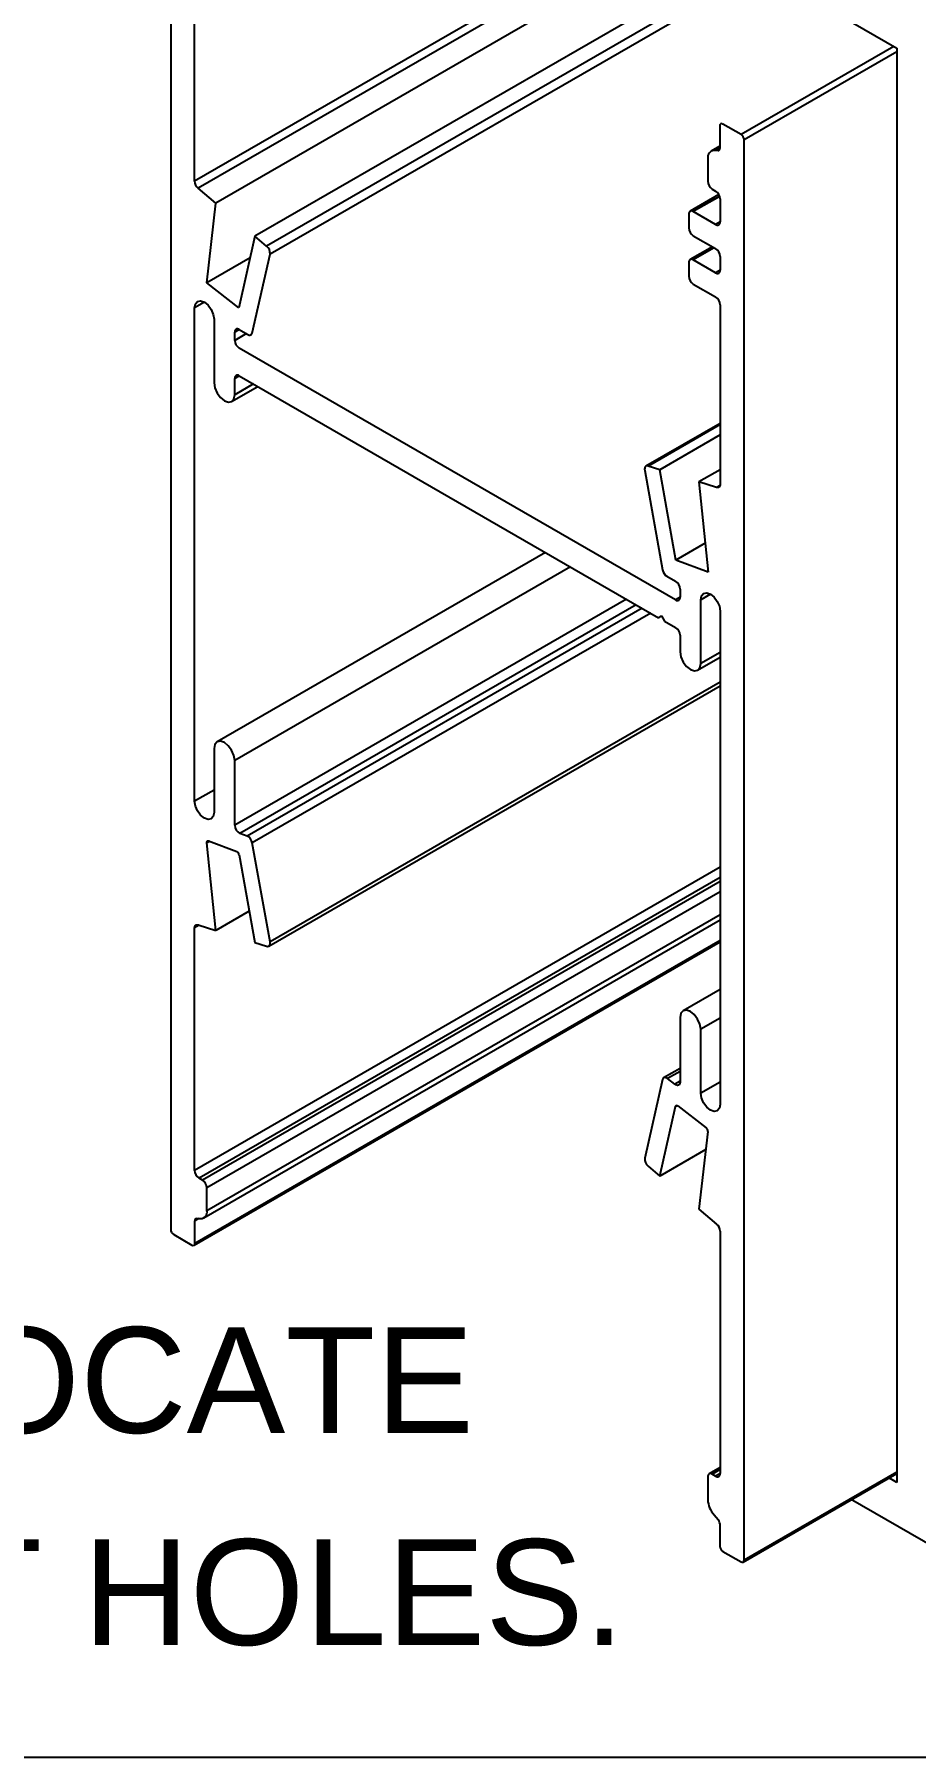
# Model space of a CAD drawing. Extents: x -3.9 to 19, y -12.2 to 0.
# Drawn here: x 9.778 to 11.86, y -12.201 to -8.125 of the extents above; entities that cross this region are included whole.
import ezdxf

# ---------------------------------------------------------------- set-up
doc = ezdxf.new("R2010")
doc.units = 0
doc.header["$LTSCALE"] = 0.5
doc.header["$MEASUREMENT"] = 0
doc.layers.add('FAB DWG', color=221, linetype='CONTINUOUS')
doc.layers.add('Housing', color=150, linetype='CONTINUOUS')
doc.layers.add('Jig', color=41, linetype='CONTINUOUS', lineweight=13)
doc.layers.add('Text-Unprinted', color=131, linetype='CONTINUOUS', plot=False)
doc.styles.get("Standard").update_dxf_attribs({"font": 'arial.ttf'})

msp = doc.modelspace()

# ---------------------------------------------------------------- linework, layer by layer
at = {"layer": 'Housing', "linetype": 'Continuous', "lineweight": 25, "transparency": 16777216}
for p, q in [((13.664373, -6.447745), (10.156111, -8.472196)), ((13.672597, -6.464428), (10.164335, -8.488879)), ((13.714357, -6.499651), (10.206095, -8.524102)), ((13.807073, -6.577852), (10.298811, -8.602303)), ((10.099578, -7.591774), (10.099578, -10.951786)), ((11.59551, -7.893271), (10.326372, -8.62555)), ((11.59551, -7.917139), (10.334325, -8.644827)), ((10.156111, -8.472196), (10.156111, -8.047268)), ((11.809407, -8.153562), (11.447868, -8.36196)), ((11.816478, -8.165809), (11.454939, -8.374207)), ((11.397664, -8.341143), (11.397664, -8.394863)), ((11.447868, -8.36196), (11.404735, -8.337059)), ((11.397664, -8.389452), (11.376886, -8.401447)), ((11.397664, -8.391835), (11.38401, -8.399717)), ((11.454939, -11.734219), (11.454939, -8.374207)), ((11.369221, -8.418388), (11.369222, -8.472534)), ((11.393667, -8.399908), (11.38401, -8.399717)), ((11.39696, -8.398007), (11.393667, -8.399908)), ((10.206095, -8.524102), (10.164335, -8.488879)), ((11.395626, -8.504006), (11.327475, -8.543349)), ((11.39739, -8.50806), (11.334975, -8.544091)), ((11.379828, -8.490904), (11.387799, -8.495506)), ((11.398406, -8.513877), (11.398406, -8.568461)), ((10.184673, -8.712617), (10.206095, -8.524102)), ((11.324368, -8.550216), (11.324368, -8.582878)), ((11.387799, -8.574586), (11.334975, -8.544091)), ((11.398406, -8.568463), (11.387799, -8.574586)), ((10.298811, -8.602303), (10.260556, -8.771875)), ((10.326372, -8.62555), (10.298811, -8.602303)), ((11.380087, -8.627291), (11.327475, -8.657663)), ((11.334975, -8.601249), (11.387799, -8.631744)), ((11.38448, -8.629827), (11.334975, -8.658406)), ((10.287288, -8.653379), (10.184673, -8.712617)), ((10.292245, -8.831356), (10.334325, -8.644827)), ((11.324368, -8.664531), (11.324368, -8.697192)), ((11.387799, -8.688901), (11.334975, -8.658406)), ((11.398406, -8.650115), (11.398406, -8.682776)), ((10.260556, -8.771875), (10.184673, -8.712617)), ((11.334975, -8.715563), (11.387799, -8.746058)), ((11.398406, -8.682778), (11.387799, -8.688901)), ((10.179095, -8.758543), (10.156111, -8.771811)), ((10.156111, -9.939087), (10.156111, -8.771811)), ((10.202072, -8.798344), (10.202072, -8.949268)), ((11.398406, -8.764429), (11.398406, -9.189358)), ((10.261435, -8.823067), (10.250827, -8.829191)), ((10.250827, -8.848788), (10.250827, -8.829191)), ((10.278409, -8.832866), (10.250827, -8.848788)), ((10.261434, -8.823066), (10.281909, -8.834887)), ((11.293083, -9.462718), (10.261434, -8.867159)), ((10.243684, -8.993196), (10.305179, -8.957695)), ((10.26143, -8.932439), (10.250821, -8.938564)), ((10.250825, -8.977271), (10.250821, -8.938564)), ((10.294957, -8.951794), (10.250825, -8.977271)), ((10.261428, -8.932438), (11.252743, -9.504712)), ((11.398406, -9.045208), (11.223028, -9.146452)), ((11.398406, -9.047843), (11.228145, -9.146132)), ((11.398406, -9.072328), (11.255706, -9.154707)), ((11.220192, -9.156227), (11.262272, -9.391341)), ((11.255706, -9.154707), (11.228145, -9.146132)), ((11.293961, -9.368447), (11.255706, -9.154707)), ((11.398406, -9.154698), (11.348422, -9.183553)), ((11.348422, -9.183553), (11.369844, -9.396802)), ((11.390182, -9.196545), (11.348422, -9.183553)), ((11.398135, -9.191954), (11.390182, -9.196545)), ((11.362992, -9.328596), (11.293961, -9.368447)), ((10.985545, -9.350462), (10.209214, -9.798628)), ((11.369844, -9.396802), (11.293961, -9.368447)), ((11.0444, -9.384438), (10.250827, -9.842558)), ((11.272608, -9.406805), (11.293083, -9.418625)), ((11.30369, -9.436996), (11.30369, -9.456593)), ((11.375429, -9.449171), (11.352444, -9.46244)), ((11.177108, -9.461049), (10.250827, -9.995779)), ((11.200003, -9.474266), (10.263276, -10.015027)), ((11.21398, -9.482334), (10.280245, -10.021368)), ((11.234221, -9.49402), (10.292422, -10.037709)), ((11.30369, -9.456595), (11.293083, -9.462718)), ((11.352444, -9.613364), (11.352444, -9.46244)), ((11.398406, -9.488973), (11.398406, -10.656249)), ((11.252743, -9.504712), (11.259814, -9.500629)), ((11.259815, -9.50063), (11.252743, -9.504712)), ((11.259814, -9.500629), (11.266885, -9.512876)), ((11.266885, -9.512876), (11.293089, -9.528003)), ((11.303696, -9.546374), (11.303696, -9.585728)), ((11.345303, -9.629147), (11.398406, -9.598492)), ((11.398406, -9.586831), (11.352444, -9.613364)), ((11.398406, -9.657552), (10.334325, -10.271833)), ((10.331489, -10.281608), (11.398406, -9.66569)), ((10.202072, -9.814412), (10.202072, -9.96562)), ((10.250827, -9.995779), (10.250827, -9.842558)), ((10.202072, -9.912554), (10.156111, -9.939087)), ((10.280245, -10.021368), (10.263276, -10.015027)), ((10.191033, -10.033634), (10.185247, -10.036974)), ((10.206095, -10.244507), (10.185247, -10.036974)), ((10.1893, -10.032987), (10.255928, -10.057884)), ((10.261611, -10.065509), (10.298811, -10.273353)), ((10.334325, -10.271833), (10.292422, -10.037709)), ((11.398406, -10.094954), (10.156111, -10.812116)), ((11.398406, -10.119448), (10.166717, -10.830487)), ((11.398406, -10.128653), (10.174689, -10.835089)), ((11.398406, -10.153146), (10.185295, -10.853459)), ((10.177632, -10.924546), (11.398406, -10.219808)), ((11.398406, -10.207292), (10.185296, -10.907605)), ((10.285449, -10.198697), (10.206095, -10.244507)), ((10.154782, -10.989428), (11.398406, -10.271499)), ((10.167081, -10.232369), (10.156111, -10.238702)), ((10.156111, -10.812116), (10.156111, -10.238702)), ((11.398406, -10.268117), (10.156853, -10.98485)), ((10.164335, -10.231514), (10.206095, -10.244507)), ((10.298811, -10.273353), (10.326372, -10.281928)), ((11.398406, -10.384022), (11.310831, -10.434578)), ((11.30369, -10.450362), (11.30369, -10.603583)), ((11.398406, -10.451975), (11.352444, -10.478508)), ((11.352444, -10.629716), (11.352444, -10.478508)), ((11.262095, -10.597489), (11.220192, -10.783232)), ((11.30369, -10.570841), (11.264931, -10.593216)), ((11.30369, -10.578225), (11.274272, -10.595208)), ((11.291241, -10.608459), (11.274272, -10.595208)), ((11.30369, -10.601273), (11.291241, -10.608459)), ((11.398406, -10.603183), (11.352444, -10.629716)), ((11.255706, -10.825756), (11.292906, -10.660863)), ((11.296618, -10.65872), (11.292906, -10.660863)), ((11.298588, -10.659799), (11.365217, -10.711829)), ((11.36927, -10.720496), (11.348422, -10.903958)), ((11.364442, -10.762985), (11.255706, -10.825756)), ((10.174689, -10.835089), (10.166717, -10.830487)), ((11.228145, -10.80251), (11.255706, -10.825756)), ((10.185296, -10.907605), (10.185295, -10.853459)), ((11.348422, -10.903958), (11.390182, -10.93918)), ((10.106649, -10.964033), (10.149782, -10.988933)), ((10.165436, -10.926176), (10.156853, -10.931131)), ((10.156853, -10.98485), (10.156853, -10.931131)), ((10.16085, -10.926085), (10.170508, -10.926276)), ((11.398406, -10.955863), (11.398406, -11.529278)), ((11.398406, -11.515004), (11.372329, -11.530058)), ((11.398406, -11.520076), (11.379828, -11.530801)), ((11.387799, -11.535403), (11.379828, -11.530801)), ((11.398406, -11.52928), (11.387799, -11.535403)), ((11.452867, -11.738798), (11.816478, -11.529204)), ((11.816478, -11.525821), (11.454939, -11.734219)), ((11.369221, -11.536925), (11.36922, -11.59107)), ((11.384009, -11.626815), (11.393667, -11.637775)), ((11.397664, -11.647435), (11.397664, -11.701155)), ((11.404735, -11.713402), (11.447868, -11.738302))]:
    msp.add_line(p, q, dxfattribs=at)
at = {"layer": 'Housing', "linetype": 'Continuous', "lineweight": 25, "transparency": 16777216, "flags": 128}
for points in [[(10.156111, -8.771811), (10.15786, -8.762666), (10.162842, -8.756932), (10.170297, -8.755484), (10.179092, -8.75854), (10.187886, -8.765637), (10.195341, -8.775694), (10.200323, -8.787179), (10.202072, -8.798344)], [(10.281909, -8.834887), (10.283683, -8.835738), (10.285407, -8.836221), (10.287032, -8.836321), (10.288513, -8.836035), (10.289809, -8.835372), (10.290881, -8.834351), (10.291701, -8.832999), (10.292245, -8.831356)], [(10.202072, -8.949268), (10.203934, -8.961131), (10.209234, -8.973331), (10.217163, -8.984006), (10.22651, -8.991524), (10.235848, -8.994738), (10.24375, -8.993157), (10.24901, -8.987022), (10.250825, -8.977271)], [(11.228145, -9.146132), (11.226174, -9.145761), (11.224371, -9.145915), (11.222804, -9.146589), (11.221534, -9.147757), (11.22061, -9.149374), (11.220067, -9.151378), (11.219925, -9.153692), (11.220192, -9.156227)], [(11.398406, -9.189358), (11.398257, -9.19132), (11.397813, -9.193055), (11.397087, -9.194513), (11.396099, -9.195653), (11.394878, -9.196443), (11.393457, -9.196861), (11.391877, -9.196896), (11.390182, -9.196545)], [(11.352444, -9.46244), (11.354194, -9.453294), (11.359175, -9.447561), (11.366631, -9.446112), (11.375425, -9.449169), (11.38422, -9.456266), (11.391675, -9.466323), (11.396657, -9.477808), (11.398406, -9.488973)], [(11.303696, -9.585728), (11.305697, -9.597557), (11.311066, -9.609647), (11.318994, -9.620178), (11.328287, -9.627566), (11.337548, -9.630697), (11.345382, -9.629101), (11.35061, -9.623018), (11.352444, -9.613364)], [(10.250827, -9.842558), (10.248972, -9.830714), (10.243687, -9.818531), (10.235779, -9.807863), (10.22645, -9.800335), (10.217121, -9.797092), (10.209212, -9.798629), (10.203928, -9.804711), (10.202072, -9.814412)], [(10.202072, -9.96562), (10.200323, -9.974765), (10.195341, -9.980499), (10.187886, -9.981948), (10.179092, -9.978891), (10.170297, -9.971794), (10.162842, -9.961737), (10.15786, -9.950252), (10.156111, -9.939087)], [(10.185247, -10.036974), (10.185221, -10.035876), (10.185373, -10.034895), (10.185696, -10.034064), (10.18618, -10.033415), (10.186807, -10.032971), (10.187555, -10.032748), (10.188396, -10.032753), (10.1893, -10.032987)], [(10.156111, -10.238702), (10.15626, -10.236739), (10.156704, -10.235005), (10.15743, -10.233547), (10.158418, -10.232407), (10.159639, -10.231617), (10.16106, -10.231198), (10.16264, -10.231164), (10.164335, -10.231514)], [(10.326372, -10.281928), (10.328343, -10.282299), (10.330146, -10.282145), (10.331713, -10.281471), (10.332983, -10.280303), (10.333907, -10.278686), (10.33445, -10.276682), (10.334591, -10.274368), (10.334325, -10.271833)], [(11.352444, -10.478508), (11.350589, -10.466664), (11.345304, -10.454481), (11.337396, -10.443813), (11.328067, -10.436285), (11.318738, -10.433042), (11.31083, -10.434579), (11.305545, -10.440661), (11.30369, -10.450362)], [(11.274272, -10.595208), (11.272268, -10.593866), (11.27027, -10.592968), (11.268349, -10.592545), (11.266575, -10.592614), (11.265011, -10.593171), (11.263714, -10.594196), (11.26273, -10.595653), (11.262095, -10.597489)], [(11.30369, -10.603583), (11.303438, -10.606089), (11.302696, -10.608186), (11.301498, -10.609774), (11.299901, -10.610779), (11.297981, -10.611152), (11.295828, -10.610876), (11.293546, -10.609964), (11.291241, -10.608459)], [(11.398406, -10.656249), (11.396657, -10.665394), (11.391675, -10.671128), (11.38422, -10.672576), (11.375425, -10.669519), (11.366631, -10.662422), (11.359175, -10.652366), (11.354194, -10.640881), (11.352444, -10.629716)], [(11.292906, -10.660863), (11.293202, -10.660006), (11.293661, -10.659326), (11.294267, -10.658848), (11.294996, -10.658588), (11.295824, -10.658556), (11.296721, -10.658753), (11.297653, -10.659172), (11.298588, -10.659799)]]:
    msp.add_lwpolyline(points, dxfattribs=at)
at = {"layer": 'Housing', "linetype": 'Continuous', "lineweight": 25, "transparency": 16777216}
for centre, radius, start, end in [((11.401975, -8.340444), 0.004367, 50.796715, 189.214037), ((11.393427, -8.395612), 0.004303, 273.197576, 10.037322), ((11.439587, -8.374906), 0.015368, 2.605478, 57.394522), ((11.384898, -8.415613), 0.01592, 93.197684, 190.037698), ((10.179582, -8.470994), 0.023502, 182.932409, 229.552016), ((11.39225, -8.471486), 0.023052, 182.605671, 237.394507), ((11.375378, -8.514925), 0.023052, 2.605478, 57.394522), ((11.330834, -8.549167), 0.006551, 50.796715, 189.214037), ((11.347396, -8.58183), 0.023052, 182.605478, 237.394522), ((11.39194, -8.56951), 0.006551, 230.796715, 9.214037), ((10.312503, -8.642551), 0.021941, 354.046097, 50.793003), ((11.375378, -8.651163), 0.023052, 2.605478, 57.394522), ((11.330834, -8.663482), 0.006551, 50.796715, 189.214037), ((11.347396, -8.696144), 0.023052, 182.605478, 237.394522), ((11.39194, -8.683825), 0.006551, 230.796715, 9.214037), ((11.375378, -8.765477), 0.023052, 2.605478, 57.394522), ((10.257293, -8.828142), 0.006551, 50.796715, 189.214037), ((10.273855, -8.84774), 0.023052, 182.605478, 237.394522), ((10.257287, -8.937514), 0.006551, 50.798214, 189.223307), ((11.285384, -9.387079), 0.023501, 190.447446, 237.068222), ((11.280662, -9.438044), 0.023052, 2.605478, 57.394522), ((11.297224, -9.457642), 0.006551, 230.796715, 9.214037), ((11.280668, -9.547422), 0.023052, 2.605478, 57.394522), ((10.273072, -9.995042), 0.022257, 181.897502, 243.886126), ((10.270388, -10.041421), 0.022344, 9.563021, 63.824662), ((10.251329, -10.067242), 0.010427, 9.563021, 63.824662), ((11.358662, -10.720175), 0.010612, 358.266948, 51.857498), ((11.242014, -10.785508), 0.021941, 174.046097, 230.793003), ((10.179139, -10.811068), 0.023052, 182.605478, 237.394522), ((10.162268, -10.854508), 0.023051, 2.606201, 57.394465), ((10.16962, -10.91038), 0.01592, 273.197982, 10.038734), ((10.11493, -10.951087), 0.015368, 182.605478, 237.394522), ((10.16109, -10.930381), 0.004303, 93.197576, 190.037322), ((11.374934, -10.957066), 0.023502, 2.932409, 49.552016), ((10.152542, -10.985549), 0.004367, 230.796715, 9.214037), ((11.375687, -11.535877), 0.00655, 50.796437, 189.212317), ((11.39194, -11.530327), 0.006551, 230.796715, 9.214037), ((11.426517, -11.588297), 0.057363, 182.770644, 222.181097), ((11.382178, -11.648185), 0.015504, 2.771422, 42.181008), ((11.413016, -11.700456), 0.015368, 182.605478, 237.394522), ((11.450628, -11.734918), 0.004367, 230.796715, 9.214037)]:
    msp.add_arc(centre, radius, start, end, dxfattribs=at)
at = {"layer": 'Jig', "linetype": 'Continuous', "lineweight": 25, "transparency": 16777216}
for p, q in [((11.59551, -8.030082), (11.816478, -8.157644)), ((11.816478, -8.157644), (11.816478, -11.550318)), ((11.816478, -11.550318), (11.79526, -11.538069)), ((11.706853, -11.589099), (11.904866, -11.703409))]:
    msp.add_line(p, q, dxfattribs=at)
at = {"layer": 'Text-Unprinted', "transparency": 16777216}
msp.add_lwpolyline([(0, 0), (17.110091, -0.000336), (17.109874, -12.201124), (-0.000217, -12.201124)], close=True, dxfattribs=at)

# ---------------------------------------------------------------- texts
at = {"layer": 'FAB DWG', "ltscale": 0.5, "transparency": 16777216, "insert": (6.508046, -11.183061), "char_height": 0.2499976, "attachment_point": 1}
msp.add_mtext_dynamic_manual_height_columns('\\A1;USE JG00169 TO LOCATE\\PAND DRILL {\\H0.7x;\\S1/8;}" PILOT HOLES.', width=7.83097286, gutter_width=0.624994, heights=[0], dxfattribs=at)

doc.saveas('drawing.dxf')
